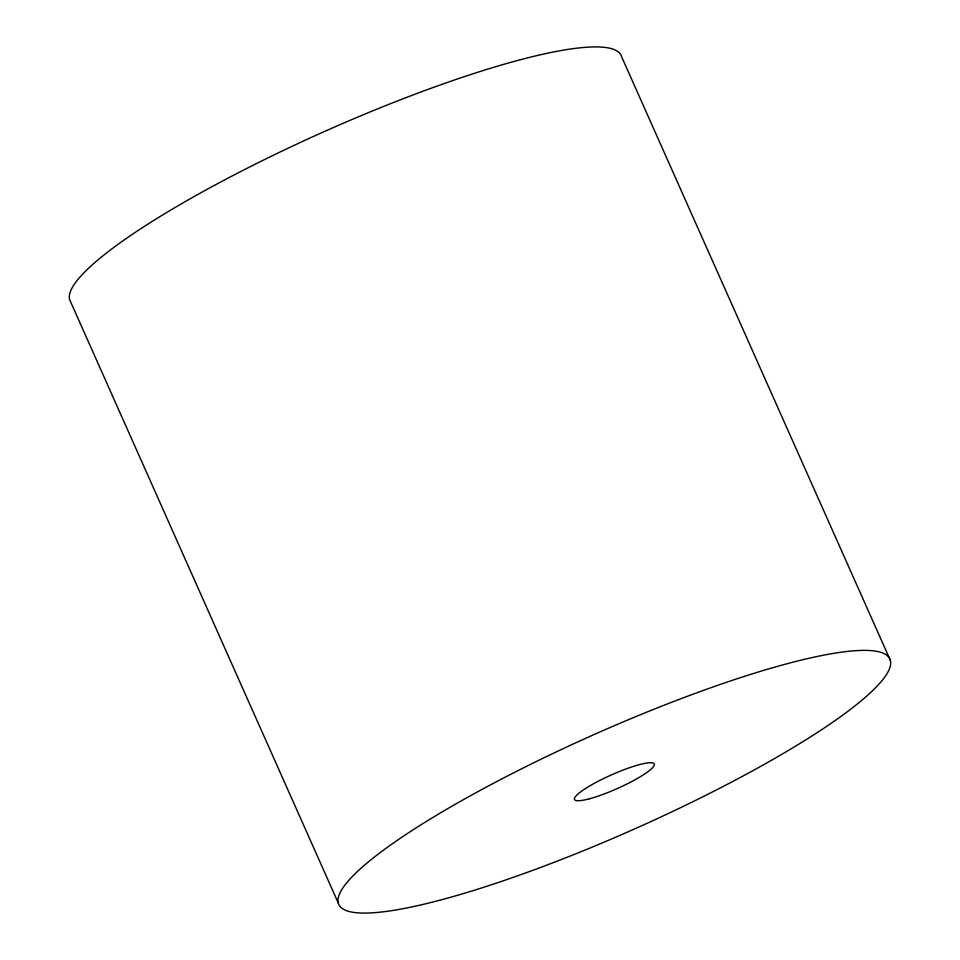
<?xml version="1.0" encoding="UTF-8"?>
<svg xmlns="http://www.w3.org/2000/svg" width="960" height="960" viewBox="0 0 960 960"><rect width="100%" height="100%" fill="white"/><g stroke="black" fill="none" stroke-linecap="round" stroke-linejoin="round"><path stroke-width="1.44" d="M890.412 660.48A301.656 51.348 -24 0 0 465.3 798.6A301.656 51.348 -24 0 0 487.296 886.116A301.656 51.348 -24 0 0 890.412 660.48L621.744 57.024A301.656 51.348 -24 0 0 332.964 127.74A301.656 51.348 -24 0 0 69.588 299.52L338.256 902.976M589.38 798.792A43.656 7.428 -24 0 0 653.892 765.948A43.656 7.428 -24 0 0 599.748 780.456A43.656 7.428 -24 0 0 589.38 798.792"/></g></svg>
